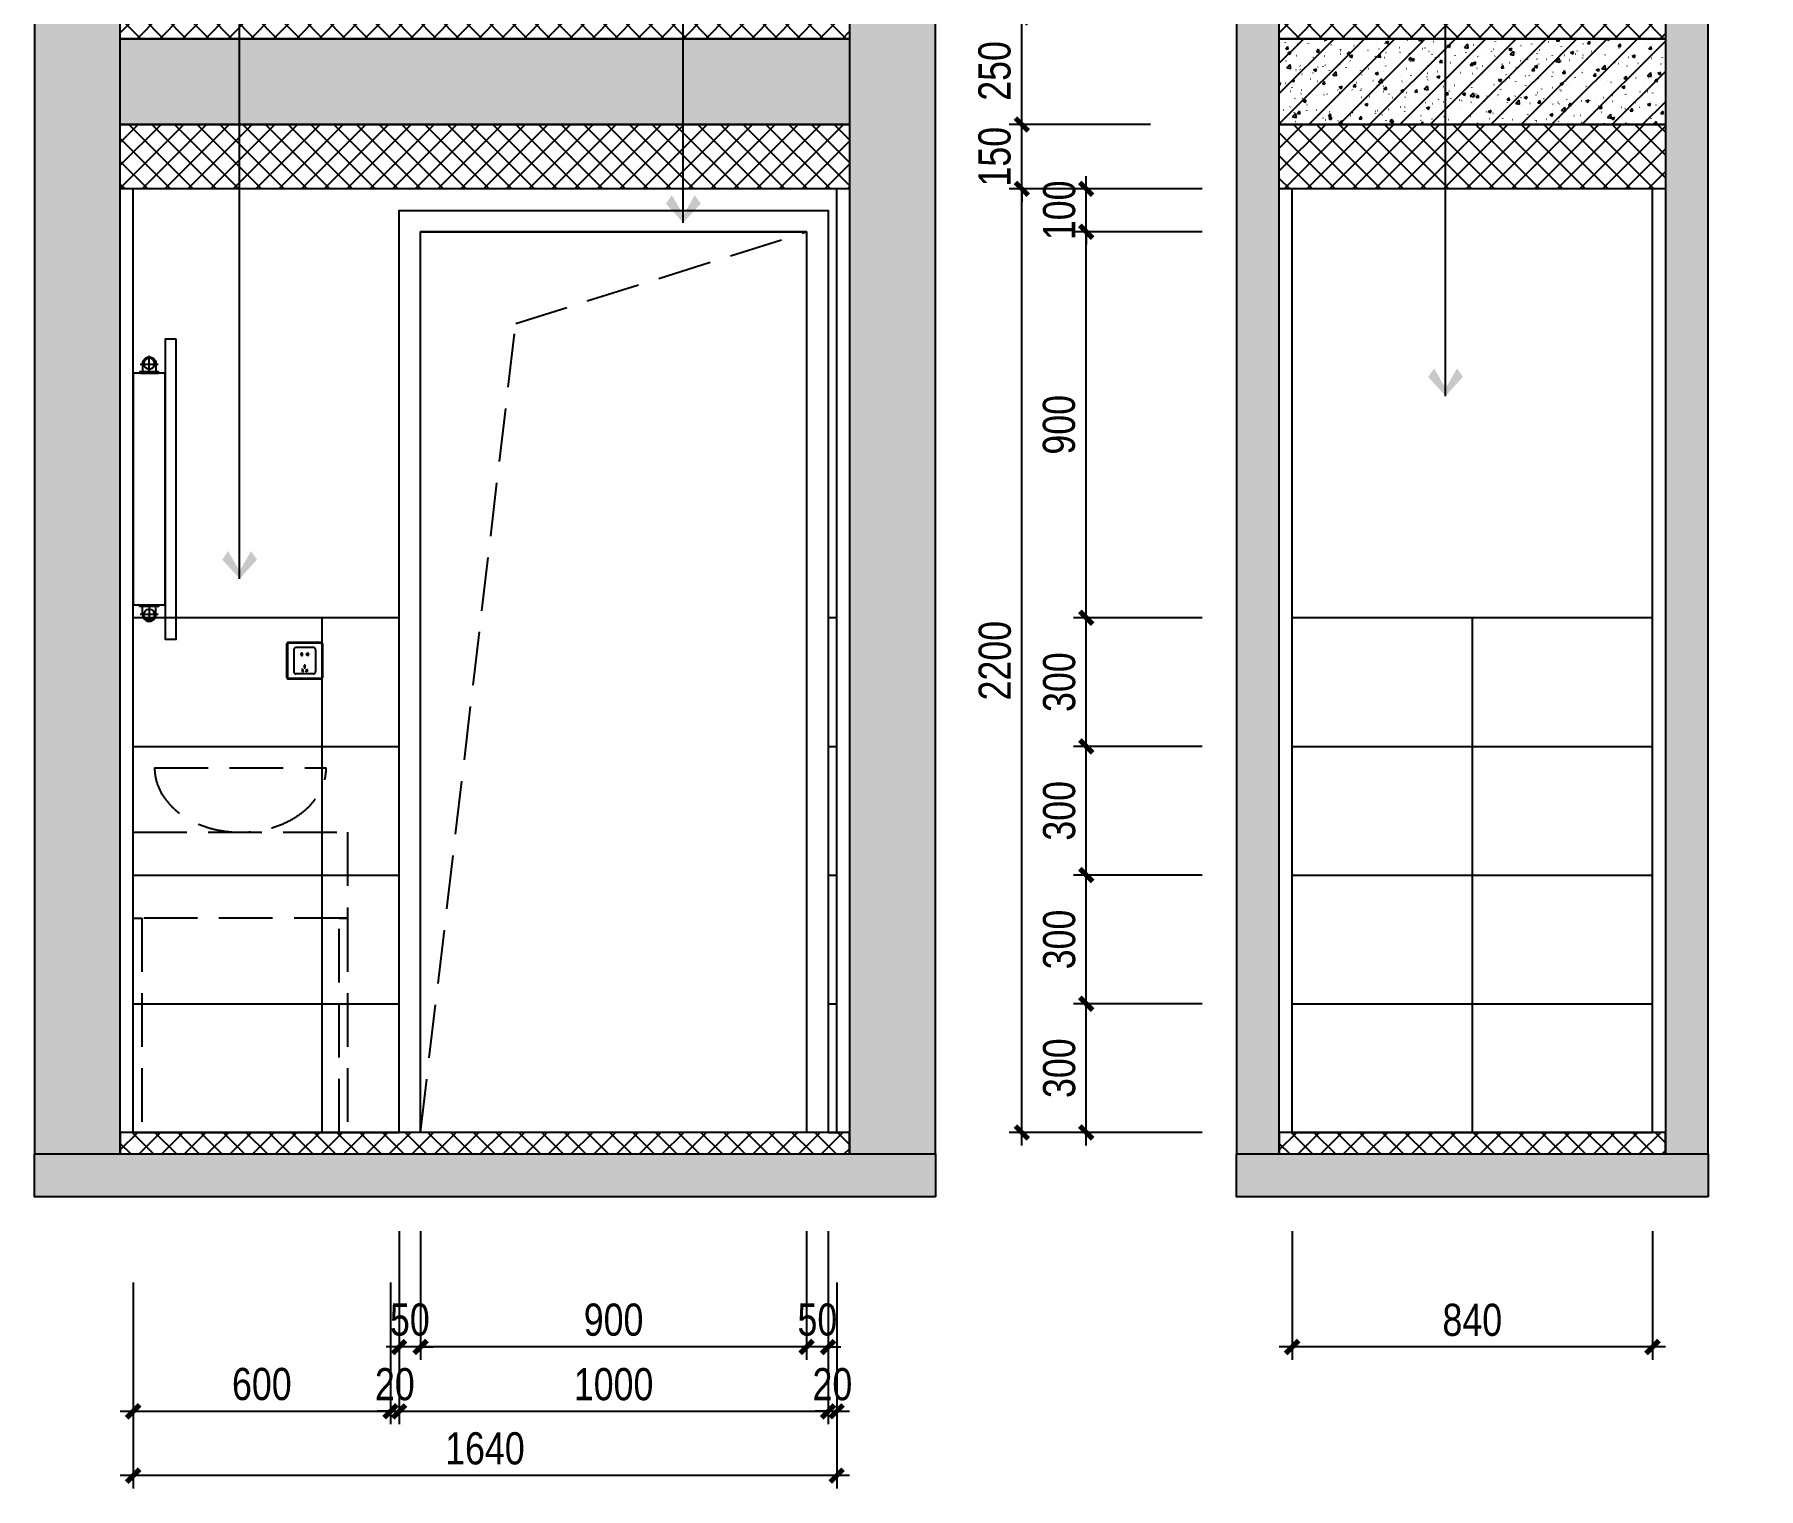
# Model space of a CAD drawing. Extents: x 468514 to 728049, y -74127 to 69080.
# Drawn here: x 624897 to 628915, y 37811 to 41201 of the extents above; entities that cross this region are included whole.
import ezdxf

# ---------------------------------------------------------------- set-up
doc = ezdxf.new("R2010")
doc.units = 0
doc.header["$LTSCALE"] = 500
doc.header["$MEASUREMENT"] = 0
doc.linetypes.add('DASH', pattern=[0.35, 0.25, -0.1])
doc.layers.get('Defpoints').update_dxf_attribs({"color": 229})
for name, color, linetype in [('E 立面填充', 250, 'Continuous'), ('E 立面墙体', 245, 'Continuous'), ('E 立面家具、洁具', 153, 'Continuous'), ('E 立面材料分格线', 8, 'Continuous'), ('E 立面标注尺寸', 9, 'Continuous'), ('E 立面装饰完成线', 225, 'Continuous'), ('E 立面门', 107, 'Continuous')]:
    doc.layers.add(name, color=color, linetype=linetype)
doc.styles.add('PDC DIM', font='PMingLiU-ExtB.ttf', dxfattribs={"width": 0.85})
doc.dimstyles.new('PDC-A2', dxfattribs={"dimscale": 0, "dimtxt": 2.5, "dimasz": 1, "dimexe": 1, "dimexo": 1, "dimgap": 0.7, "dimtad": 1, "dimdec": 0, "dimtxsty": 'PDC DIM', "dimblk": 'ARCHTICK', "dimcen": 1, "dimdle": 1, "dimclrd": 8, "dimclre": 8, "dimclrt": 9, "dimadec": 0, "dimazin": 0, "dimtfac": 1, "dimtdec": 0, "dimtix": 1, "dimtmove": 2, "dimatfit": 3, "dimldrblk": 'PDC A2 T R', "dimfxl": 10, "dimfxlon": 1, "dimarcsym": 0})

# ---------------------------------------------------------------- blocks, each defined once
blk = doc.blocks.new('led')
for p, q in [((622756.5, 39950.2, 89732.5), (622714.9, 39950.2, 89732.5)), ((622720.1, 39951.1, 89732.5), (622720.1, 39932, 89732.5)), ((622735.7, 39934.6, 89732.5), (622735.7, 39969, 89732.5)), ((622751.2, 39951.1, 89732.5), (622751.2, 39932, 89732.5))]:
    blk.add_line(p, q)
at = {"elevation": 89732.5}
blk.add_lwpolyline([(622714, 39928.5), (622714, 39932), (622757.3, 39932), (622757.3, 39928.5)], close=True, dxfattribs=at)
blk.add_circle((622735.7, 39951.1, 89732.5), 12.7)
blk.add_arc((622735.7, 39951.1, 89732.5), 15.5, 356.8047, 183.1953)
blk = doc.blocks.new('ffffaasd')
at = {"linetype": 'DASH', "lineweight": -2, "ltscale": 20}
for p, q in [((69855.2, 418079.7), (69855.2, 418028.7)), ((69901.2, 418084.7), (69860.2, 418084.7)), ((69906.2, 418079.7), (69906.2, 418028.7)), ((69901.2, 418023.7), (69860.2, 418023.7))]:
    blk.add_line(p, q, dxfattribs=at)
for points in [[(69843.2, 418011.7), (69918.2, 418011.7, 0.414214), (69923.2, 418016.7), (69923.2, 418091.7, 0.414214), (69918.2, 418096.7), (69843.2, 418096.7, 0.414214), (69838.2, 418091.7), (69838.2, 418016.7, 0.414214)], [(69843.2, 418013.7), (69918.2, 418013.7, 0.414214), (69921.2, 418016.7), (69921.2, 418091.7, 0.414214), (69918.2, 418094.7), (69843.2, 418094.7, 0.414214), (69840.2, 418091.7), (69840.2, 418016.7, 0.414214)]]:
    blk.add_lwpolyline(points, format="xyb", close=True, dxfattribs=at)
for points in [[(69873.7, 418066.6), (69875.7, 418066.6), (69875.7, 418071.6), (69873.7, 418071.6)], [(69887.7, 418066.6), (69885.7, 418066.6), (69885.7, 418071.6), (69887.7, 418071.6)]]:
    blk.add_lwpolyline(points, dxfattribs=at)
for points in [[(69879.7, 418037.6), (69881.7, 418037.6), (69881.7, 418043.6), (69879.7, 418043.6)], [(69875.8, 418028.1), (69877.7, 418028.6), (69876.2, 418034.4), (69874.2, 418033.9)], [(69885.6, 418028.1), (69883.7, 418028.6), (69885.2, 418034.4), (69887.2, 418033.9)]]:
    blk.add_lwpolyline(points, close=True, dxfattribs=at)
for centre, radius, start, end in [((69860.2, 418079.7), 5, 90, 180), ((69901.2, 418079.7), 5, 0, 90), ((69873.9, 418069.1), 2.51, 93.6471, 266.3529), ((69887.5, 418069.1), 2.51, 273.6471, 86.3529), ((69860.2, 418028.7), 5, 180, 270), ((69901.2, 418028.7), 5, 270, 0)]:
    blk.add_arc(centre, radius, start, end, dxfattribs=at)
blk = doc.blocks.new('d34')
at = {"linetype": 'ByBlock', "lineweight": -2}
blk.add_blockref('ffffaasd', (0, 0), dxfattribs=at)
blk = doc.blocks.new('_ArchTick')
at = {"color": 0, "linetype": 'ByBlock', "const_width": 0.4}
blk.add_lwpolyline([(-0.5, -0.5), (0.5, 0.5)], dxfattribs=at)
blk = doc.blocks.new('*D1410')
at = {"layer": 'Defpoints', "color": 0}
for p in [(627198.2, 40841), (627648.2, 40841), (627648.2, 38641)]:
    blk.add_point(p, dxfattribs=at)
at = {"layer": 'E 立面标注尺寸', "color": 8, "lineweight": -2}
for p, q in [((627498.2, 40841), (627168.2, 40841)), ((627198.2, 38611), (627198.2, 40871)), ((627498.2, 38641), (627168.2, 38641))]:
    blk.add_line(p, q, dxfattribs=at)
at = {"layer": 'E 立面标注尺寸', "color": 8, "lineweight": -2, "xscale": 29.99999882274668, "yscale": 29.99999882274668, "zscale": 29.99999882274668}
for p, rotation in [((627198.2, 40841), 90), ((627198.2, 38641), 270)]:
    blk.add_blockref('_ArchTick', p, dxfattribs=dict(at, rotation=rotation))
at = {"layer": 'E 立面标注尺寸', "color": 9, "insert": (627135.5, 39741), "char_height": 75, "attachment_point": 5, "rotation": 90, "style": 'PDC DIM'}
blk.add_mtext('2200', dxfattribs=at)
blk = doc.blocks.new('PDC A2 T R')
at = {"color": 0, "linetype": 'ByBlock'}
blk.add_line((0, 0), (-2, 0), dxfattribs=at)
for points in [[(-2.15, 0.89), (-1.49, 1.35), (-0.6, 0), (0, 0)], [(-2.15, -0.89), (-1.49, -1.35), (-0.6, 0), (0, 0)]]:
    blk.add_solid(points, dxfattribs=at)
blk = doc.blocks.new('*D1411')
at = {"layer": 'Defpoints', "color": 0}
for p in [(627198.2, 40991), (627648.2, 40991), (627648.2, 40841)]:
    blk.add_point(p, dxfattribs=at)
at = {"layer": 'E 立面标注尺寸', "color": 8, "lineweight": -2}
for p, q in [((627198.2, 40991), (627198.2, 41021)), ((627498.2, 40991), (627168.2, 40991)), ((627198.2, 40841), (627198.2, 40991)), ((627498.2, 40841), (627168.2, 40841)), ((627198.2, 40841), (627198.2, 40811))]:
    blk.add_line(p, q, dxfattribs=at)
at = {"layer": 'E 立面标注尺寸', "color": 8, "lineweight": -2, "xscale": 29.99999882274668, "yscale": 29.99999882274668, "zscale": 29.99999882274668}
for p, rotation in [((627198.2, 40991), 270), ((627198.2, 40841), 90)]:
    blk.add_blockref('_ArchTick', p, dxfattribs=dict(at, rotation=rotation))
at = {"layer": 'E 立面标注尺寸', "color": 9, "insert": (627134.8, 40916), "char_height": 75, "attachment_point": 5, "rotation": 90, "style": 'PDC DIM'}
blk.add_mtext('150', dxfattribs=at)
blk = doc.blocks.new('*D1412')
at = {"layer": 'Defpoints', "color": 0}
for p in [(627198.2, 41241), (627648.2, 41241), (627648.2, 40991)]:
    blk.add_point(p, dxfattribs=at)
at = {"layer": 'E 立面标注尺寸', "color": 8, "lineweight": -2}
for p, q in [((627498.2, 41241), (627168.2, 41241)), ((627198.2, 40961), (627198.2, 41271)), ((627498.2, 40991), (627168.2, 40991))]:
    blk.add_line(p, q, dxfattribs=at)
at = {"layer": 'E 立面标注尺寸', "color": 8, "lineweight": -2, "xscale": 29.99999882274668, "yscale": 29.99999882274668, "zscale": 29.99999882274668}
for p, rotation in [((627198.2, 41241), 90), ((627198.2, 40991), 270)]:
    blk.add_blockref('_ArchTick', p, dxfattribs=dict(at, rotation=rotation))
at = {"layer": 'E 立面标注尺寸', "color": 9, "insert": (627134.8, 41116), "char_height": 75, "attachment_point": 5, "rotation": 90, "style": 'PDC DIM'}
blk.add_mtext('250', dxfattribs=at)
blk = doc.blocks.new('*D1423')
at = {"layer": 'Defpoints', "color": 0, "transparency": 16777216}
for p in [(627348.2, 38941), (627648.2, 38941), (627648.2, 38641)]:
    blk.add_point(p, dxfattribs=at)
at = {"layer": 'E 立面标注尺寸', "color": 8, "lineweight": -2, "transparency": 16777216}
for p, q in [((627348.2, 38611), (627348.2, 38971)), ((627618.2, 38941), (627318.2, 38941)), ((627618.2, 38641), (627318.2, 38641))]:
    blk.add_line(p, q, dxfattribs=at)
at = {"layer": 'E 立面标注尺寸', "color": 8, "lineweight": -2, "transparency": 16777216, "xscale": 29.99999882274668, "yscale": 29.99999882274668, "zscale": 29.99999882274668}
for p, rotation in [((627348.2, 38941), 90), ((627348.2, 38641), 270)]:
    blk.add_blockref('_ArchTick', p, dxfattribs=dict(at, rotation=rotation))
at = {"layer": 'E 立面标注尺寸', "color": 9, "transparency": 16777216, "insert": (627285.5, 38791), "char_height": 75, "attachment_point": 5, "rotation": 90, "style": 'PDC DIM'}
blk.add_mtext('300', dxfattribs=at)
blk = doc.blocks.new('*D1424')
at = {"layer": 'Defpoints', "color": 0, "transparency": 16777216}
for p in [(627348.2, 39241), (627648.2, 39241), (627648.2, 38941)]:
    blk.add_point(p, dxfattribs=at)
at = {"layer": 'E 立面标注尺寸', "color": 8, "lineweight": -2, "transparency": 16777216}
for p, q in [((627348.2, 38911), (627348.2, 39271)), ((627618.2, 39241), (627318.2, 39241)), ((627618.2, 38941), (627318.2, 38941))]:
    blk.add_line(p, q, dxfattribs=at)
at = {"layer": 'E 立面标注尺寸', "color": 8, "lineweight": -2, "transparency": 16777216, "xscale": 29.99999882274668, "yscale": 29.99999882274668, "zscale": 29.99999882274668}
for p, rotation in [((627348.2, 39241), 90), ((627348.2, 38941), 270)]:
    blk.add_blockref('_ArchTick', p, dxfattribs=dict(at, rotation=rotation))
at = {"layer": 'E 立面标注尺寸', "color": 9, "transparency": 16777216, "insert": (627285.5, 39091), "char_height": 75, "attachment_point": 5, "rotation": 90, "style": 'PDC DIM'}
blk.add_mtext('300', dxfattribs=at)
blk = doc.blocks.new('*D1425')
at = {"layer": 'Defpoints', "color": 0, "transparency": 16777216}
for p in [(627348.2, 39541), (627648.2, 39541), (627648.2, 39241)]:
    blk.add_point(p, dxfattribs=at)
at = {"layer": 'E 立面标注尺寸', "color": 8, "lineweight": -2, "transparency": 16777216}
for p, q in [((627348.2, 39211), (627348.2, 39571)), ((627618.2, 39541), (627318.2, 39541)), ((627618.2, 39241), (627318.2, 39241))]:
    blk.add_line(p, q, dxfattribs=at)
at = {"layer": 'E 立面标注尺寸', "color": 8, "lineweight": -2, "transparency": 16777216, "xscale": 29.99999882274668, "yscale": 29.99999882274668, "zscale": 29.99999882274668}
for p, rotation in [((627348.2, 39541), 90), ((627348.2, 39241), 270)]:
    blk.add_blockref('_ArchTick', p, dxfattribs=dict(at, rotation=rotation))
at = {"layer": 'E 立面标注尺寸', "color": 9, "transparency": 16777216, "insert": (627285.5, 39391), "char_height": 75, "attachment_point": 5, "rotation": 90, "style": 'PDC DIM'}
blk.add_mtext('300', dxfattribs=at)
blk = doc.blocks.new('*D1426')
at = {"layer": 'Defpoints', "color": 0, "transparency": 16777216}
for p in [(627348.2, 39841), (627648.2, 39841), (627648.2, 39541)]:
    blk.add_point(p, dxfattribs=at)
at = {"layer": 'E 立面标注尺寸', "color": 8, "lineweight": -2, "transparency": 16777216}
for p, q in [((627348.2, 39511), (627348.2, 39871)), ((627618.2, 39841), (627318.2, 39841)), ((627618.2, 39541), (627318.2, 39541))]:
    blk.add_line(p, q, dxfattribs=at)
at = {"layer": 'E 立面标注尺寸', "color": 8, "lineweight": -2, "transparency": 16777216, "xscale": 29.99999882274668, "yscale": 29.99999882274668, "zscale": 29.99999882274668}
for p, rotation in [((627348.2, 39841), 90), ((627348.2, 39541), 270)]:
    blk.add_blockref('_ArchTick', p, dxfattribs=dict(at, rotation=rotation))
at = {"layer": 'E 立面标注尺寸', "color": 9, "transparency": 16777216, "insert": (627285.5, 39691), "char_height": 75, "attachment_point": 5, "rotation": 90, "style": 'PDC DIM'}
blk.add_mtext('300', dxfattribs=at)
blk = doc.blocks.new('*D1427')
at = {"layer": 'Defpoints', "color": 0}
for p in [(627348.2, 40741), (627648.2, 40741), (627648.2, 39841)]:
    blk.add_point(p, dxfattribs=at)
at = {"layer": 'E 立面标注尺寸', "color": 8, "lineweight": -2}
for p, q in [((627348.2, 39811), (627348.2, 40771)), ((627618.2, 40741), (627318.2, 40741)), ((627618.2, 39841), (627318.2, 39841))]:
    blk.add_line(p, q, dxfattribs=at)
at = {"layer": 'E 立面标注尺寸', "color": 8, "lineweight": -2, "xscale": 29.99999882274668, "yscale": 29.99999882274668, "zscale": 29.99999882274668}
for p, rotation in [((627348.2, 40741), 90), ((627348.2, 39841), 270)]:
    blk.add_blockref('_ArchTick', p, dxfattribs=dict(at, rotation=rotation))
at = {"layer": 'E 立面标注尺寸', "color": 9, "insert": (627285, 40291), "char_height": 75, "attachment_point": 5, "rotation": 90, "style": 'PDC DIM'}
blk.add_mtext('900', dxfattribs=at)
blk = doc.blocks.new('*D1430')
at = {"layer": 'Defpoints', "color": 0}
for p in [(627348.2, 40841), (627648.2, 40841), (627648.2, 40741)]:
    blk.add_point(p, dxfattribs=at)
at = {"layer": 'E 立面标注尺寸', "color": 8, "lineweight": -2}
for p, q in [((627618.2, 40841), (627318.2, 40841)), ((627348.2, 40841), (627348.2, 40871)), ((627348.2, 40741), (627348.2, 40841)), ((627618.2, 40741), (627318.2, 40741)), ((627348.2, 40741), (627348.2, 40711))]:
    blk.add_line(p, q, dxfattribs=at)
at = {"layer": 'E 立面标注尺寸', "color": 8, "lineweight": -2, "xscale": 29.99999882274668, "yscale": 29.99999882274668, "zscale": 29.99999882274668}
for p, rotation in [((627348.2, 40841), 270), ((627348.2, 40741), 90)]:
    blk.add_blockref('_ArchTick', p, dxfattribs=dict(at, rotation=rotation))
at = {"layer": 'E 立面标注尺寸', "color": 9, "insert": (627285.5, 40791), "char_height": 75, "attachment_point": 5, "rotation": 90, "style": 'PDC DIM'}
blk.add_mtext('100', dxfattribs=at)
blk = doc.blocks.new('*D1466')
at = {"layer": 'Defpoints', "color": 0, "transparency": 16777216}
for p in [(627828.2, 38441), (628668.2, 38441), (627828.2, 38141)]:
    blk.add_point(p, dxfattribs=at)
at = {"layer": 'E 立面标注尺寸', "color": 8, "lineweight": -2, "transparency": 16777216}
for p, q in [((627828.2, 38411), (627828.2, 38111)), ((628668.2, 38411), (628668.2, 38111)), ((628698.2, 38141), (627798.2, 38141))]:
    blk.add_line(p, q, dxfattribs=at)
at = {"layer": 'E 立面标注尺寸', "color": 8, "lineweight": -2, "transparency": 16777216, "xscale": 29.99999882274668, "yscale": 29.99999882274668, "zscale": 29.99999882274668, "rotation": 180}
blk.add_blockref('_ArchTick', (627828.2, 38141), dxfattribs=at)
at = {"layer": 'E 立面标注尺寸', "color": 8, "lineweight": -2, "transparency": 16777216, "xscale": 29.99999882274668, "yscale": 29.99999882274668, "zscale": 29.99999882274668}
blk.add_blockref('_ArchTick', (628668.2, 38141), dxfattribs=at)
at = {"layer": 'E 立面标注尺寸', "color": 9, "transparency": 16777216, "insert": (628248.2, 38203.8), "char_height": 75, "attachment_point": 5, "style": 'PDC DIM'}
blk.add_mtext('840', dxfattribs=at)
blk = doc.blocks.new('*D1467')
at = {"layer": 'Defpoints', "color": 0, "transparency": 16777216}
for p in [(626696.5, 38441), (626746.5, 38441), (626696.5, 38141)]:
    blk.add_point(p, dxfattribs=at)
at = {"layer": 'E 立面标注尺寸', "color": 8, "lineweight": -2, "transparency": 16777216}
for p, q in [((626696.5, 38411), (626696.5, 38111)), ((626746.5, 38411), (626746.5, 38111)), ((626696.5, 38141), (626666.5, 38141)), ((626746.5, 38141), (626696.5, 38141)), ((626746.5, 38141), (626776.5, 38141))]:
    blk.add_line(p, q, dxfattribs=at)
at = {"layer": 'E 立面标注尺寸', "color": 8, "lineweight": -2, "transparency": 16777216, "xscale": 29.99999882274668, "yscale": 29.99999882274668, "zscale": 29.99999882274668}
blk.add_blockref('_ArchTick', (626696.5, 38141), dxfattribs=at)
at = {"layer": 'E 立面标注尺寸', "color": 8, "lineweight": -2, "transparency": 16777216, "xscale": 29.99999882274668, "yscale": 29.99999882274668, "zscale": 29.99999882274668, "rotation": 180}
blk.add_blockref('_ArchTick', (626746.5, 38141), dxfattribs=at)
at = {"layer": 'E 立面标注尺寸', "color": 9, "transparency": 16777216, "insert": (626721.5, 38204.5), "char_height": 75, "attachment_point": 5, "style": 'PDC DIM'}
blk.add_mtext('50', dxfattribs=at)
blk = doc.blocks.new('*D1468')
at = {"layer": 'Defpoints', "color": 0, "transparency": 16777216}
for p in [(625796.5, 38441), (626696.5, 38441), (625796.5, 38141)]:
    blk.add_point(p, dxfattribs=at)
at = {"layer": 'E 立面标注尺寸', "color": 8, "lineweight": -2, "transparency": 16777216}
for p, q in [((625796.5, 38411), (625796.5, 38111)), ((626696.5, 38411), (626696.5, 38111)), ((626726.5, 38141), (625766.5, 38141))]:
    blk.add_line(p, q, dxfattribs=at)
at = {"layer": 'E 立面标注尺寸', "color": 8, "lineweight": -2, "transparency": 16777216, "xscale": 29.99999882274668, "yscale": 29.99999882274668, "zscale": 29.99999882274668, "rotation": 180}
blk.add_blockref('_ArchTick', (625796.5, 38141), dxfattribs=at)
at = {"layer": 'E 立面标注尺寸', "color": 8, "lineweight": -2, "transparency": 16777216, "xscale": 29.99999882274668, "yscale": 29.99999882274668, "zscale": 29.99999882274668}
blk.add_blockref('_ArchTick', (626696.5, 38141), dxfattribs=at)
at = {"layer": 'E 立面标注尺寸', "color": 9, "transparency": 16777216, "insert": (626246.5, 38204.2), "char_height": 75, "attachment_point": 5, "style": 'PDC DIM'}
blk.add_mtext('900', dxfattribs=at)
blk = doc.blocks.new('*D1469')
at = {"layer": 'Defpoints', "color": 0, "transparency": 16777216}
for p in [(625746.5, 38441), (625796.5, 38441), (625746.5, 38141)]:
    blk.add_point(p, dxfattribs=at)
at = {"layer": 'E 立面标注尺寸', "color": 8, "lineweight": -2, "transparency": 16777216}
for p, q in [((625746.5, 38411), (625746.5, 38111)), ((625796.5, 38411), (625796.5, 38111)), ((625746.5, 38141), (625716.5, 38141)), ((625796.5, 38141), (625746.5, 38141)), ((625796.5, 38141), (625826.5, 38141))]:
    blk.add_line(p, q, dxfattribs=at)
at = {"layer": 'E 立面标注尺寸', "color": 8, "lineweight": -2, "transparency": 16777216, "xscale": 29.99999882274668, "yscale": 29.99999882274668, "zscale": 29.99999882274668}
blk.add_blockref('_ArchTick', (625746.5, 38141), dxfattribs=at)
at = {"layer": 'E 立面标注尺寸', "color": 8, "lineweight": -2, "transparency": 16777216, "xscale": 29.99999882274668, "yscale": 29.99999882274668, "zscale": 29.99999882274668, "rotation": 180}
blk.add_blockref('_ArchTick', (625796.5, 38141), dxfattribs=at)
at = {"layer": 'E 立面标注尺寸', "color": 9, "transparency": 16777216, "insert": (625771.5, 38204.5), "char_height": 75, "attachment_point": 5, "style": 'PDC DIM'}
blk.add_mtext('50', dxfattribs=at)
blk = doc.blocks.new('*D1470')
at = {"layer": 'Defpoints', "color": 0, "transparency": 16777216}
for p in [(625126.5, 38441), (625726.5, 38441), (625726.5, 37991)]:
    blk.add_point(p, dxfattribs=at)
at = {"layer": 'E 立面标注尺寸', "color": 8, "lineweight": -2, "transparency": 16777216}
for p, q in [((625126.5, 38291), (625126.5, 37961)), ((625726.5, 38291), (625726.5, 37961)), ((625096.5, 37991), (625756.5, 37991))]:
    blk.add_line(p, q, dxfattribs=at)
at = {"layer": 'E 立面标注尺寸', "color": 8, "lineweight": -2, "transparency": 16777216, "xscale": 29.99999882274668, "yscale": 29.99999882274668, "zscale": 29.99999882274668, "rotation": 180}
blk.add_blockref('_ArchTick', (625126.5, 37991), dxfattribs=at)
at = {"layer": 'E 立面标注尺寸', "color": 8, "lineweight": -2, "transparency": 16777216, "xscale": 29.99999882274668, "yscale": 29.99999882274668, "zscale": 29.99999882274668}
blk.add_blockref('_ArchTick', (625726.5, 37991), dxfattribs=at)
at = {"layer": 'E 立面标注尺寸', "color": 9, "transparency": 16777216, "insert": (625426.5, 38054.2), "char_height": 75, "attachment_point": 5, "style": 'PDC DIM'}
blk.add_mtext('600', dxfattribs=at)
blk = doc.blocks.new('*D1471')
at = {"layer": 'Defpoints', "color": 0, "transparency": 16777216}
for p in [(625726.5, 38441), (625746.5, 38441), (625746.5, 37991)]:
    blk.add_point(p, dxfattribs=at)
at = {"layer": 'E 立面标注尺寸', "color": 8, "lineweight": -2, "transparency": 16777216}
for p, q in [((625726.5, 38291), (625726.5, 37961)), ((625746.5, 38291), (625746.5, 37961)), ((625726.5, 37991), (625696.5, 37991)), ((625726.5, 37991), (625746.5, 37991)), ((625746.5, 37991), (625776.5, 37991))]:
    blk.add_line(p, q, dxfattribs=at)
at = {"layer": 'E 立面标注尺寸', "color": 8, "lineweight": -2, "transparency": 16777216, "xscale": 29.99999882274668, "yscale": 29.99999882274668, "zscale": 29.99999882274668}
blk.add_blockref('_ArchTick', (625726.5, 37991), dxfattribs=at)
at = {"layer": 'E 立面标注尺寸', "color": 8, "lineweight": -2, "transparency": 16777216, "xscale": 29.99999882274668, "yscale": 29.99999882274668, "zscale": 29.99999882274668, "rotation": 180}
blk.add_blockref('_ArchTick', (625746.5, 37991), dxfattribs=at)
at = {"layer": 'E 立面标注尺寸', "color": 9, "transparency": 16777216, "insert": (625736.5, 38053.8), "char_height": 75, "attachment_point": 5, "style": 'PDC DIM'}
blk.add_mtext('20', dxfattribs=at)
blk = doc.blocks.new('*D1472')
at = {"layer": 'Defpoints', "color": 0, "transparency": 16777216}
for p in [(625746.5, 38441), (626746.5, 38441), (626746.5, 37991)]:
    blk.add_point(p, dxfattribs=at)
at = {"layer": 'E 立面标注尺寸', "color": 8, "lineweight": -2, "transparency": 16777216}
for p, q in [((625746.5, 38291), (625746.5, 37961)), ((626746.5, 38291), (626746.5, 37961)), ((625716.5, 37991), (626776.5, 37991))]:
    blk.add_line(p, q, dxfattribs=at)
at = {"layer": 'E 立面标注尺寸', "color": 8, "lineweight": -2, "transparency": 16777216, "xscale": 29.99999882274668, "yscale": 29.99999882274668, "zscale": 29.99999882274668, "rotation": 180}
blk.add_blockref('_ArchTick', (625746.5, 37991), dxfattribs=at)
at = {"layer": 'E 立面标注尺寸', "color": 8, "lineweight": -2, "transparency": 16777216, "xscale": 29.99999882274668, "yscale": 29.99999882274668, "zscale": 29.99999882274668}
blk.add_blockref('_ArchTick', (626746.5, 37991), dxfattribs=at)
at = {"layer": 'E 立面标注尺寸', "color": 9, "transparency": 16777216, "insert": (626246.5, 38053.8), "char_height": 75, "attachment_point": 5, "style": 'PDC DIM'}
blk.add_mtext('1000', dxfattribs=at)
blk = doc.blocks.new('*D1473')
at = {"layer": 'Defpoints', "color": 0, "transparency": 16777216}
for p in [(626746.5, 38441), (626766.5, 38441), (626766.5, 37991)]:
    blk.add_point(p, dxfattribs=at)
at = {"layer": 'E 立面标注尺寸', "color": 8, "lineweight": -2, "transparency": 16777216}
for p, q in [((626746.5, 38291), (626746.5, 37961)), ((626766.5, 38291), (626766.5, 37961)), ((626746.5, 37991), (626716.5, 37991)), ((626746.5, 37991), (626766.5, 37991)), ((626766.5, 37991), (626796.5, 37991))]:
    blk.add_line(p, q, dxfattribs=at)
at = {"layer": 'E 立面标注尺寸', "color": 8, "lineweight": -2, "transparency": 16777216, "xscale": 29.99999882274668, "yscale": 29.99999882274668, "zscale": 29.99999882274668}
blk.add_blockref('_ArchTick', (626746.5, 37991), dxfattribs=at)
at = {"layer": 'E 立面标注尺寸', "color": 8, "lineweight": -2, "transparency": 16777216, "xscale": 29.99999882274668, "yscale": 29.99999882274668, "zscale": 29.99999882274668, "rotation": 180}
blk.add_blockref('_ArchTick', (626766.5, 37991), dxfattribs=at)
at = {"layer": 'E 立面标注尺寸', "color": 9, "transparency": 16777216, "insert": (626756.5, 38053.8), "char_height": 75, "attachment_point": 5, "style": 'PDC DIM'}
blk.add_mtext('20', dxfattribs=at)
blk = doc.blocks.new('*D1474')
at = {"layer": 'Defpoints', "color": 0, "transparency": 16777216}
for p in [(625126.5, 38441), (626766.5, 38441), (625126.5, 37841)]:
    blk.add_point(p, dxfattribs=at)
at = {"layer": 'E 立面标注尺寸', "color": 8, "lineweight": -2, "transparency": 16777216}
for p, q in [((625126.5, 38141), (625126.5, 37811)), ((626766.5, 38141), (626766.5, 37811)), ((626796.5, 37841), (625096.5, 37841))]:
    blk.add_line(p, q, dxfattribs=at)
at = {"layer": 'E 立面标注尺寸', "color": 8, "lineweight": -2, "transparency": 16777216, "xscale": 29.99999882274668, "yscale": 29.99999882274668, "zscale": 29.99999882274668, "rotation": 180}
blk.add_blockref('_ArchTick', (625126.5, 37841), dxfattribs=at)
at = {"layer": 'E 立面标注尺寸', "color": 8, "lineweight": -2, "transparency": 16777216, "xscale": 29.99999882274668, "yscale": 29.99999882274668, "zscale": 29.99999882274668}
blk.add_blockref('_ArchTick', (626766.5, 37841), dxfattribs=at)
at = {"layer": 'E 立面标注尺寸', "color": 9, "transparency": 16777216, "insert": (625946.5, 37904.2), "char_height": 75, "attachment_point": 5, "style": 'PDC DIM'}
blk.add_mtext('1640', dxfattribs=at)
blk = doc.blocks.new('343')
at = {"linetype": 'DASH'}
blk.add_lwpolyline([(623243.7, 37191.3), (623643.7, 37191.3)], dxfattribs=at)
for points in [[(623193.7, 37041.3), (623693.7, 37041.3), (623693.7, 36841.3), (623193.7, 36841.3)], [(623193.7, 36841.3), (623213.7, 36841.3), (623213.7, 36341.3), (623193.7, 36341.3)], [(623673.7, 36841.3), (623693.7, 36841.3), (623693.7, 36341.3), (623673.7, 36341.3)]]:
    blk.add_lwpolyline(points, close=True, dxfattribs=at)
blk.add_ellipse((623443.7, 37191.3), major_axis=(200, 0), ratio=0.75, start_param=3.141593, end_param=6.283185, dxfattribs=at)

msp = doc.modelspace()

# ---------------------------------------------------------------- hatches: boundary and pattern name
at = {"layer": 'E 立面填充'}
h = msp.add_hatch(dxfattribs=at)
h.set_pattern_fill('ANSI37', color=256, scale=300)
h.set_pattern_definition([(45, (-8113.018, -200), (-26.5165043, 26.5165043), []), (135, (-8113.018, -200), (-26.5165043, -26.5165043), [])])
h.paths.add_polyline_path([(625096.5, 40991), (626796.5, 40991), (626796.5, 40841), (625096.5, 40841)])
h = msp.add_hatch(dxfattribs=at)
h.set_pattern_fill('ANSI37', color=256, scale=300)
h.set_pattern_definition([(45, (-11709.06, -200), (-26.5165043, 26.5165043), []), (135, (-11709.06, -200), (-26.5165043, -26.5165043), [])])
h.paths.add_polyline_path([(627798.2, 40991), (628698.2, 40991), (628698.2, 40841), (627798.2, 40841)])
h = msp.add_hatch(dxfattribs=at)
h.set_pattern_fill('_USER', color=256, scale=300, pattern_type=0)
h.set_pattern_definition([(0, (625126.54, 38641), (0, 300), [])])
h.paths.add_polyline_path([(625746.5, 39841), (625126.5, 39841), (625126.5, 38641), (625746.5, 38641)])
h.paths.add_polyline_path([(626766.5, 39841), (626746.5, 39841), (626746.5, 38641), (626766.5, 38641)])
h = msp.add_hatch(dxfattribs=at)
h.set_pattern_fill('_USER', color=256, scale=600, angle=90, pattern_type=0)
h.set_pattern_definition([(90, (626766.54, 38641), (-600, 4e-14), [])])
h.paths.add_polyline_path([(625746.5, 39841), (625126.5, 39841), (625126.5, 39491), (625235.8, 39491), (625235.8, 39291), (625363.8, 39291), (625363.8, 39271), (625244.8, 39271), (625244.8, 38941), (625126.5, 38941), (625126.5, 38641), (625746.5, 38641)])
h.paths.add_polyline_path([(626766.5, 39841), (626746.5, 39841), (626746.5, 38641), (626766.5, 38641)])
at = {"layer": 'E 立面墙体'}
h = msp.add_hatch(dxfattribs=at)
h.set_pattern_fill('钢筋混凝土', color=250, scale=10, pattern_type=2)
h.set_pattern_definition([(45, (100374.1, 0), (-35.355339, 35.355339), []), (50, (100374.1, 0), (71.726018, -6.2752135), [7.5, -82.5]), (355, (100374.1, 0), (-13.875133, 75.219213), [6, -66]), (100.4514, (100380.08, -0.52), (57.850938, 68.943954), [6.374019, -70.114211]), (46.1842, (100374.1, 20), (106.724105, -16.551901), [11.25, -123.75]), (96.6356, (100383, 18.62), (93.46627, 97.411787), [9.561029, -105.1713]), (351.1842, (100374.1, 20), (93.466195, 97.41186), [9, -99]), (21, (100384.1, 15), (59.690705, -40.261889), [7.5, -82.5]), (326, (100384.1, 15), (24.331533, 72.515005), [6, -66]), (71.4514, (100389.076, 11.645), (84.022263, 32.25305), [6.374019, -70.114211]), (37.5, (100374.102, 0), (1.2159855, 33.2893854), [0.5, -65.2, 0.5, -67, 0.5, -66.25]), (7.5, (100374.102, 0), (26.3069537, 39.4411712), [0.5, -38.2, 0.5, -63.7, 0.5, -25.25]), (327.5, (100351.802, 0), (53.3822436, -2.2554872), [0.5, -25, 0.5, -78, 0.5, -103.5]), (317.5, (100341.8, 0), (58.318617, 10.0104982), [0.5, -32.5, 0.5, -51.8, 0.5, -73.5])])
h.paths.add_polyline_path([(624896.5, 38591), (625096.5, 38591), (625096.5, 43891), (624896.5, 43891)])
h = msp.add_hatch(dxfattribs=at)
h.set_pattern_fill('钢筋混凝土', color=250, scale=10, pattern_type=2)
h.set_pattern_definition([(45, (95074.1, 0), (-35.355339, 35.355339), []), (50, (95074.1, 0), (71.726018, -6.2752135), [7.5, -82.5]), (355, (95074.1, 0), (-13.875133, 75.219213), [6, -66]), (100.4514, (95080.08, -0.52), (57.850938, 68.943954), [6.374019, -70.114211]), (46.1842, (95074.1, 20), (106.724105, -16.551901), [11.25, -123.75]), (96.6356, (95083, 18.62), (93.46627, 97.411787), [9.561029, -105.1713]), (351.1842, (95074.1, 20), (93.466195, 97.41186), [9, -99]), (21, (95084.1, 15), (59.690705, -40.261889), [7.5, -82.5]), (326, (95084.1, 15), (24.331533, 72.515005), [6, -66]), (71.4514, (95089.076, 11.645), (84.022263, 32.25305), [6.374019, -70.114211]), (37.5, (95074.102, 0), (1.2159855, 33.2893854), [0.5, -65.2, 0.5, -67, 0.5, -66.25]), (7.5, (95074.102, 0), (26.3069537, 39.4411712), [0.5, -38.2, 0.5, -63.7, 0.5, -25.25]), (327.5, (95051.802, 0), (53.3822436, -2.2554872), [0.5, -25, 0.5, -78, 0.5, -103.5]), (317.5, (95041.8, 0), (58.318617, 10.0104982), [0.5, -32.5, 0.5, -51.8, 0.5, -73.5])])
h.paths.add_polyline_path([(626996.5, 43891), (626796.5, 43891), (626796.5, 38591), (626996.5, 38591)])
h = msp.add_hatch(dxfattribs=at)
h.set_pattern_fill('钢筋混凝土', color=250, scale=10, pattern_type=2)
h.set_pattern_definition([(45, (103075.796, 0), (-35.355339, 35.355339), []), (50, (103075.796, 0), (71.726018, -6.2752135), [7.5, -82.5]), (355, (103075.8, 0), (-13.875133, 75.219213), [6, -66]), (100.4514, (103081.774, -0.52), (57.850938, 68.943954), [6.374019, -70.114211]), (46.1842, (103075.8, 20), (106.724105, -16.551901), [11.25, -123.75]), (96.6356, (103084.69, 18.62), (93.46627, 97.411787), [9.561029, -105.1713]), (351.1842, (103075.8, 20), (93.466195, 97.41186), [9, -99]), (21, (103085.796, 15), (59.690705, -40.261889), [7.5, -82.5]), (326, (103085.8, 15), (24.331533, 72.515005), [6, -66]), (71.4514, (103090.77, 11.645), (84.022263, 32.25305), [6.374019, -70.114211]), (37.5, (103075.796, 0), (1.2159855, 33.2893854), [0.5, -65.2, 0.5, -67, 0.5, -66.25]), (7.5, (103075.796, 0), (26.3069537, 39.4411712), [0.5, -38.2, 0.5, -63.7, 0.5, -25.25]), (327.5, (103053.496, 0), (53.3822436, -2.2554872), [0.5, -25, 0.5, -78, 0.5, -103.5]), (317.5, (103043.496, 0), (58.318617, 10.0104982), [0.5, -32.5, 0.5, -51.8, 0.5, -73.5])])
h.paths.add_polyline_path([(627698.2, 38591), (627798.2, 38591), (627798.2, 43891), (627698.2, 43891)])
h = msp.add_hatch(dxfattribs=at)
h.set_pattern_fill('钢筋混凝土', color=250, scale=10, pattern_type=2)
h.set_pattern_definition([(45, (96975.796, 0), (-35.355339, 35.355339), []), (50, (96975.796, 0), (71.726018, -6.2752135), [7.5, -82.5]), (355, (96975.8, 0), (-13.875133, 75.219213), [6, -66]), (100.4514, (96981.774, -0.52), (57.850938, 68.943954), [6.374019, -70.114211]), (46.1842, (96975.8, 20), (106.724105, -16.551901), [11.25, -123.75]), (96.6356, (96984.69, 18.62), (93.46627, 97.411787), [9.561029, -105.1713]), (351.1842, (96975.8, 20), (93.466195, 97.41186), [9, -99]), (21, (96985.796, 15), (59.690705, -40.261889), [7.5, -82.5]), (326, (96985.8, 15), (24.331533, 72.515005), [6, -66]), (71.4514, (96990.77, 11.645), (84.022263, 32.25305), [6.374019, -70.114211]), (37.5, (96975.796, 0), (1.2159855, 33.2893854), [0.5, -65.2, 0.5, -67, 0.5, -66.25]), (7.5, (96975.796, 0), (26.3069537, 39.4411712), [0.5, -38.2, 0.5, -63.7, 0.5, -25.25]), (327.5, (96953.496, 0), (53.3822436, -2.2554872), [0.5, -25, 0.5, -78, 0.5, -103.5]), (317.5, (96943.496, 0), (58.318617, 10.0104982), [0.5, -32.5, 0.5, -51.8, 0.5, -73.5])])
h.paths.add_polyline_path([(628798.2, 43891), (628698.2, 43891), (628698.2, 38591), (628798.2, 38591)])
h = msp.add_hatch(dxfattribs=at)
h.set_pattern_fill('ANSI37', color=250, scale=300)
h.set_pattern_definition([(45, (89374.102, -250), (-26.5165043, 26.5165043), []), (135, (89374.102, -250), (-26.5165043, -26.5165043), [])])
h.paths.add_polyline_path([(626796.5, 41191), (625096.5, 41191), (625096.5, 41241), (626796.5, 41241)])
h = msp.add_hatch(dxfattribs=at)
h.set_pattern_fill('ANSI37', color=250, scale=300)
h.set_pattern_definition([(45, (92075.796, -250), (-26.5165043, 26.5165043), []), (135, (92075.796, -250), (-26.5165043, -26.5165043), [])])
h.paths.add_polyline_path([(628698.2, 41191), (627798.2, 41191), (627798.2, 41241), (628698.2, 41241)])
h = msp.add_hatch(dxfattribs=at)
h.set_pattern_fill('钢筋混凝土', color=250, scale=10, pattern_type=2)
h.set_pattern_definition([(45, (89374.1, -250), (-35.355339, 35.355339), []), (50, (89374.1, -250), (71.726018, -6.2752135), [7.5, -82.5]), (355, (89374.1, -250), (-13.875133, 75.219213), [6, -66]), (100.4514, (89380.08, -250.52), (57.850938, 68.943954), [6.374019, -70.114211]), (46.1842, (89374.1, -230), (106.724105, -16.551901), [11.25, -123.75]), (96.6356, (89383, -231.38), (93.46627, 97.411787), [9.561029, -105.1713]), (351.1842, (89374.1, -230), (93.466195, 97.41186), [9, -99]), (21, (89384.1, -235), (59.690705, -40.261889), [7.5, -82.5]), (326, (89384.1, -235), (24.331533, 72.515005), [6, -66]), (71.4514, (89389.076, -238.355), (84.022263, 32.25305), [6.374019, -70.114211]), (37.5, (89374.102, -250), (1.2159855, 33.2893854), [0.5, -65.2, 0.5, -67, 0.5, -66.25]), (7.5, (89374.102, -250), (26.3069537, 39.4411712), [0.5, -38.2, 0.5, -63.7, 0.5, -25.25]), (327.5, (89351.802, -250), (53.3822436, -2.2554872), [0.5, -25, 0.5, -78, 0.5, -103.5]), (317.5, (89341.8, -250), (58.318617, 10.0104982), [0.5, -32.5, 0.5, -51.8, 0.5, -73.5])])
h.paths.add_polyline_path([(626796.5, 40991), (625096.5, 40991), (625096.5, 41191), (626796.5, 41191)])
h = msp.add_hatch(dxfattribs=at)
h.set_pattern_fill('钢筋混凝土', color=250, scale=10, pattern_type=2)
h.set_pattern_definition([(45, (92075.796, -250), (-35.355339, 35.355339), []), (50, (92075.796, -250), (71.726018, -6.2752135), [7.5, -82.5]), (355, (92075.8, -250), (-13.875133, 75.219213), [6, -66]), (100.4514, (92081.774, -250.52), (57.850938, 68.943954), [6.374019, -70.114211]), (46.1842, (92075.8, -230), (106.724105, -16.551901), [11.25, -123.75]), (96.6356, (92084.69, -231.38), (93.46627, 97.411787), [9.561029, -105.1713]), (351.1842, (92075.8, -230), (93.466195, 97.41186), [9, -99]), (21, (92085.796, -235), (59.690705, -40.261889), [7.5, -82.5]), (326, (92085.8, -235), (24.331533, 72.515005), [6, -66]), (71.4514, (92090.77, -238.355), (84.022263, 32.25305), [6.374019, -70.114211]), (37.5, (92075.796, -250), (1.2159855, 33.2893854), [0.5, -65.2, 0.5, -67, 0.5, -66.25]), (7.5, (92075.796, -250), (26.3069537, 39.4411712), [0.5, -38.2, 0.5, -63.7, 0.5, -25.25]), (327.5, (92053.496, -250), (53.3822436, -2.2554872), [0.5, -25, 0.5, -78, 0.5, -103.5]), (317.5, (92043.496, -250), (58.318617, 10.0104982), [0.5, -32.5, 0.5, -51.8, 0.5, -73.5])])
h.paths.add_polyline_path([(628698.2, 40991), (627798.2, 40991), (627798.2, 41191), (628698.2, 41191)])
h = msp.add_hatch(dxfattribs=at)
h.set_pattern_fill('ANSI37', color=250, scale=300)
h.set_pattern_definition([(45, (94774.102, 0), (-26.5165043, 26.5165043), []), (135, (94774.102, 0), (-26.5165043, -26.5165043), [])])
h.paths.add_polyline_path([(625096.5, 38591), (626796.5, 38591), (626796.5, 38641), (625096.5, 38641)])
h = msp.add_hatch(dxfattribs=at)
h.set_pattern_fill('ANSI37', color=250, scale=300)
h.set_pattern_definition([(45, (97475.796, 0), (-26.5165043, 26.5165043), []), (135, (97475.796, 0), (-26.5165043, -26.5165043), [])])
h.paths.add_polyline_path([(627798.2, 38591), (628698.2, 38591), (628698.2, 38641), (627798.2, 38641)])
h = msp.add_hatch(color=250, dxfattribs=at)
h.dxf.hatch_style = 1
h.paths.add_polyline_path([(626996.5, 38491), (624896.5, 38491), (624896.5, 38591), (626996.5, 38591)])
h = msp.add_hatch(color=250, dxfattribs=at)
h.dxf.hatch_style = 1
h.paths.add_polyline_path([(628798.2, 38491), (627698.2, 38491), (627698.2, 38591), (628798.2, 38591)])
at = {"layer": 'E 立面家具、洁具'}
h = msp.add_hatch(dxfattribs=at)
h.set_pattern_fill('_USER', color=250, scale=300, pattern_type=0)
h.set_pattern_definition([(0, (627828.24, 38641), (0, 300), [])])
h.paths.add_polyline_path([(628668.2, 39841), (627828.2, 39841), (627828.2, 38641), (628668.2, 38641)])
h = msp.add_hatch(dxfattribs=at)
h.set_pattern_fill('_USER', color=250, scale=600, angle=90, pattern_type=0)
h.set_pattern_definition([(90, (628248.24, 38641), (-600, 4e-14), [])])
h.paths.add_polyline_path([(628668.2, 39841), (627828.2, 39841), (627828.2, 38641), (628668.2, 38641)])

# ---------------------------------------------------------------- linework, layer by layer
at = {"layer": 'E 立面墙体'}
for points in [[(624896.5, 38591), (625096.5, 38591), (625096.5, 43891), (624896.5, 43891)], [(626996.5, 43891), (626796.5, 43891), (626796.5, 38591), (626996.5, 38591)], [(627698.2, 38591), (627798.2, 38591), (627798.2, 43891), (627698.2, 43891)], [(628798.2, 43891), (628698.2, 43891), (628698.2, 38591), (628798.2, 38591)], [(626796.5, 40991), (625096.5, 40991), (625096.5, 41191), (626796.5, 41191)], [(628698.2, 40991), (627798.2, 40991), (627798.2, 41191), (628698.2, 41191)], [(626996.5, 38491), (624896.5, 38491), (624896.5, 38591), (626996.5, 38591)], [(628798.2, 38491), (627698.2, 38491), (627698.2, 38591), (628798.2, 38591)]]:
    msp.add_lwpolyline(points, close=True, dxfattribs=at)
at = {"layer": 'E 立面家具、洁具', "color": 250}
for p, q in [((625746.5, 39841), (625126.5, 39841)), ((626766.5, 39841), (626746.5, 39841)), ((628668.2, 39841), (627828.2, 39841))]:
    msp.add_line(p, q, dxfattribs=at)
at = {"layer": 'E 立面家具、洁具'}
for points in [[(625226.5, 40491), (625201.5, 40491), (625201.5, 39791), (625226.5, 39791)], [(625201.5, 40411), (625126.5, 40411), (625126.5, 39871), (625201.5, 39871)]]:
    msp.add_lwpolyline(points, close=True, dxfattribs=at)
at = {"layer": 'E 立面材料分格线', "linetype": 'DASH'}
msp.add_lwpolyline([(625796.5, 38641), (626018.3, 40527), (626696.5, 40741)], dxfattribs=at)
at = {"layer": 'E 立面装饰完成线'}
for p, q in [((625126.5, 38641), (625126.5, 40841)), ((626766.5, 38641), (626766.5, 40841)), ((627828.2, 38641), (627828.2, 40841)), ((628668.2, 38641), (628668.2, 40841))]:
    msp.add_line(p, q, dxfattribs=at)
for points in [[(626796.5, 41191), (625096.5, 41191), (625096.5, 41241), (626796.5, 41241)], [(628698.2, 41191), (627798.2, 41191), (627798.2, 41241), (628698.2, 41241)], [(625096.5, 40991), (626796.5, 40991), (626796.5, 40841), (625096.5, 40841)], [(627798.2, 40991), (628698.2, 40991), (628698.2, 40841), (627798.2, 40841)], [(625096.5, 38591), (626796.5, 38591), (626796.5, 38641), (625096.5, 38641)], [(627798.2, 38591), (628698.2, 38591), (628698.2, 38641), (627798.2, 38641)]]:
    msp.add_lwpolyline(points, close=True, dxfattribs=at)
at = {"layer": 'E 立面门'}
msp.add_line((626696.5, 40741), (625796.5, 40741), dxfattribs=at)
for points in [[(625746.5, 38641), (625746.5, 40791), (626746.5, 40791), (626746.5, 38641)], [(625796.5, 38641), (625796.5, 40741), (626696.5, 40741), (626696.5, 38641)]]:
    msp.add_lwpolyline(points, dxfattribs=at)

# ---------------------------------------------------------------- block references
at = {"layer": 'E 立面家具、洁具', "xscale": -1}
msp.add_blockref('led', (1247899.7, 482.5, -89732.5), dxfattribs=at)
at = {"layer": 'E 立面家具、洁具', "rotation": 180}
msp.add_blockref('led', (1247899.7, 79799.5, -89732.5), dxfattribs=at)
at = {"layer": 'E 立面家具、洁具', "linetype": 'DASH', "ltscale": 20}
msp.add_blockref('d34', (555645.8, -378313.2), dxfattribs=at)
at = {"layer": 'E 立面家具、洁具'}
msp.add_blockref('343', (1932.8, 2299.7), dxfattribs=at)

# ---------------------------------------------------------------- dimensions: what is measured, and where the dimension line sits
at = {"layer": 'E 立面标注尺寸'}
for base, p1, p2, picture, middle in [((627198.2, 41241), (627648.2, 40991), (627648.2, 41241), '*D1412', (627134.8, 41116)), ((627198.2, 40991), (627648.2, 40841), (627648.2, 40991), '*D1411', (627134.8, 40916)), ((627348.2, 40841), (627648.2, 40741), (627648.2, 40841), '*D1430', (627285.5, 40791)), ((627198.2, 40841), (627648.2, 38641), (627648.2, 40841), '*D1410', (627135.5, 39741)), ((627348.2, 40741), (627648.2, 39841), (627648.2, 40741), '*D1427', (627285, 40291)), ((627348.2, 39841), (627648.2, 39541), (627648.2, 39841), '*D1426', (627285.5, 39691)), ((627348.2, 39541), (627648.2, 39241), (627648.2, 39541), '*D1425', (627285.5, 39391)), ((627348.2, 39241), (627648.2, 38941), (627648.2, 39241), '*D1424', (627285.5, 39091)), ((627348.2, 38941), (627648.2, 38641), (627648.2, 38941), '*D1423', (627285.5, 38791))]:
    dim = msp.add_linear_dim(base=base, p1=p1, p2=p2, angle=90, dimstyle='PDC-A2', override={"dimscale": 29.999999}, dxfattribs=at)
    dim.commit()
    dim.dimension.update_dxf_attribs({"geometry": picture, "text_midpoint": middle})
for base, p1, p2, picture, middle in [((625726.5, 37991), (625126.5, 38441), (625726.5, 38441), '*D1470', (625426.5, 38054.2)), ((625126.5, 37841), (626766.5, 38441), (625126.5, 38441), '*D1474', (625946.5, 37904.2)), ((625746.5, 37991), (625726.5, 38441), (625746.5, 38441), '*D1471', (625736.5, 38053.8)), ((625746.5, 38141), (625796.5, 38441), (625746.5, 38441), '*D1469', (625771.5, 38204.5)), ((626746.5, 37991), (625746.5, 38441), (626746.5, 38441), '*D1472', (626246.5, 38053.8)), ((625796.5, 38141), (626696.5, 38441), (625796.5, 38441), '*D1468', (626246.5, 38204.2)), ((626696.5, 38141), (626746.5, 38441), (626696.5, 38441), '*D1467', (626721.5, 38204.5)), ((626766.5, 37991), (626746.5, 38441), (626766.5, 38441), '*D1473', (626756.5, 38053.8)), ((627828.2, 38141), (628668.2, 38441), (627828.2, 38441), '*D1466', (628248.2, 38203.8))]:
    dim = msp.add_linear_dim(base=base, p1=p1, p2=p2, dimstyle='PDC-A2', override={"dimscale": 29.999999}, dxfattribs=at)
    dim.commit()
    dim.dimension.update_dxf_attribs({"geometry": picture, "text_midpoint": middle})

# ---------------------------------------------------------------- leaders
at = {"layer": 'E 立面标注尺寸', "annotation_type": 0, "has_hookline": 1, "hookline_direction": 0}
for points, text_width in [([(625374.7, 39932.1), (625374.7, 44591), (625609.5, 44591)], 625.9), ([(626409, 40761.9), (626409, 44591), (626663.5, 44591)], 265), ([(628185.9, 40358), (628185.9, 44441), (628268.5, 44441)], 625.9)]:
    msp.add_leader(points, dimstyle='PDC-A2', override={"dimscale": 29.999999, "dimtad": 0}, dxfattribs=dict(at, text_width=text_width))

doc.saveas('drawing.dxf')
